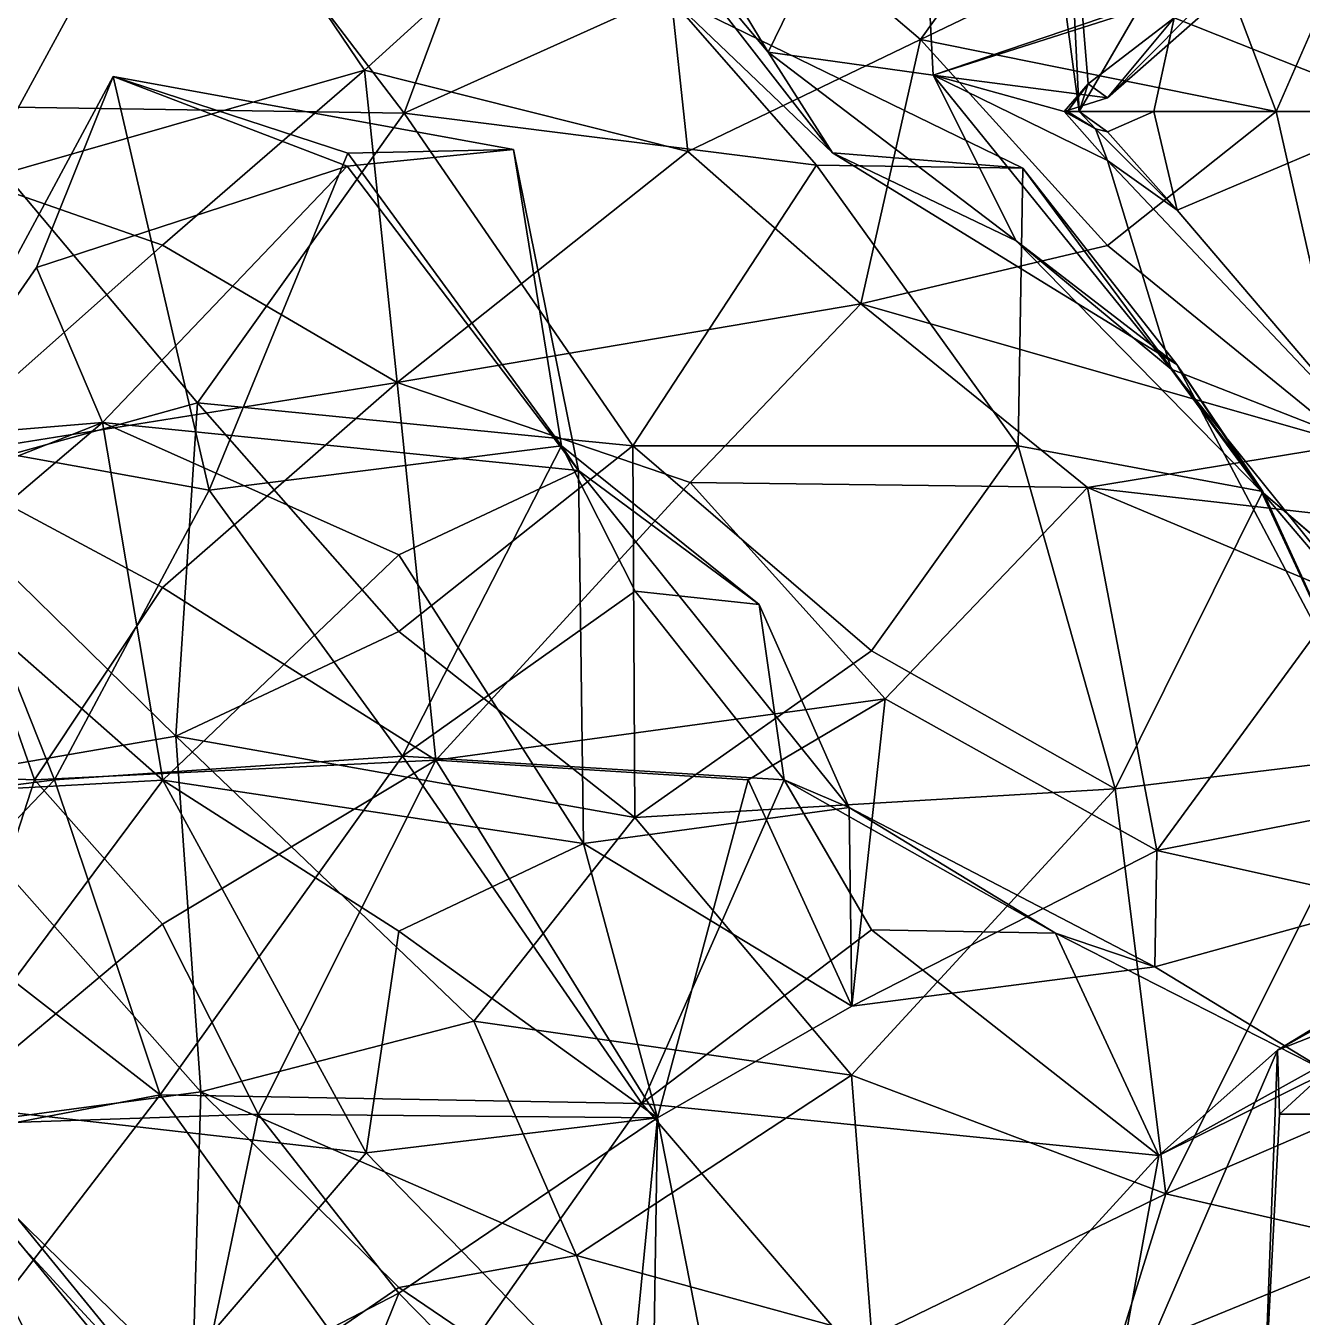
# Model space of a CAD drawing. Extents: x 290034 to 295698, y 4553723 to 4561693.
# Drawn here: x 294020.5 to 294088.5, y 4558913.9 to 4558982.8 of the extents above; entities that cross this region are included whole.
import ezdxf

# ---------------------------------------------------------------- set-up
doc = ezdxf.new("R2010")
doc.units = 0
doc.layers.add('Au_ppm_Pref_-_0_2', color=7, linetype='CONTINUOUS')

msp = doc.modelspace()

# ---------------------------------------------------------------- linework, layer by layer
at = {"layer": 'Au_ppm_Pref_-_0_2'}
for points in [[(294051.217, 4558996.01, 1823.373), (294060.062, 4558981.36, 1823.373), (294067.96, 4558997.53, 1824.49)], [(294060.062, 4558981.36, 1823.373), (294068.87, 4558980.141, 1827.957), (294067.96, 4558997.53, 1824.49)], [(294080.82, 4558984.206, 1824.129), (294067.96, 4558997.53, 1824.49), (294068.87, 4558980.141, 1827.957)], [(294027.109, 4558995.894, 1805.894), (294002.143, 4558995.396, 1803.203), (294016.343, 4558978.477, 1805.414)], [(294027.109, 4558995.894, 1805.894), (294016.343, 4558978.477, 1805.414), (294040.648, 4558978.107, 1806.652)], [(294047.324, 4558996.01, 1808.218), (294027.109, 4558995.894, 1805.894), (294040.648, 4558978.107, 1806.652)], [(294054.685, 4558984.44, 1810.218), (294047.324, 4558996.01, 1808.218), (294040.648, 4558978.107, 1806.652)], [(294060.062, 4558981.36, 1823.373), (294051.217, 4558996.01, 1823.373), (294049.854, 4558993.559, 1817.317)], [(294076.655, 4558978.192, 1835.966), (294074.887, 4558991.364, 1841.191), (294075.788, 4558996.01, 1840.067)], [(294076.655, 4558978.192, 1835.966), (294075.788, 4558996.01, 1840.067), (294077.126, 4558979.672, 1835.251)], [(294081.715, 4558983.203, 1835.251), (294077.126, 4558979.672, 1835.251), (294075.788, 4558996.01, 1840.067)], [(294028.911, 4558994.654, 1839.271), (294017.937, 4558974.5, 1839.602), (294020.01, 4558994.996, 1834.803)], [(294028.911, 4558994.654, 1839.271), (294038.542, 4558980.411, 1841.778), (294017.937, 4558974.5, 1839.602)], [(294053.823, 4558994.283, 1839.778), (294038.542, 4558980.411, 1841.778), (294028.911, 4558994.654, 1839.271)], [(294053.823, 4558994.283, 1839.778), (294055.787, 4558976.062, 1845.094), (294038.542, 4558980.411, 1841.778)], [(294068.189, 4558982.031, 1843.704), (294055.787, 4558976.062, 1845.094), (294053.823, 4558994.283, 1839.778)], [(294068.189, 4558982.031, 1843.704), (294053.823, 4558994.283, 1839.778), (294074.887, 4558991.364, 1841.191)], [(294078.172, 4558978.923, 1835.008), (294081.715, 4558983.203, 1835.251), (294093.139, 4558994.045, 1834.982)], [(294078.172, 4558978.923, 1835.008), (294093.139, 4558994.045, 1834.982), (294085.613, 4558985.487, 1829.312)], [(294081.715, 4558983.203, 1835.251), (294094.311, 4558978.192, 1839.522), (294093.139, 4558994.045, 1834.982)], [(294049.854, 4558993.559, 1817.317), (294063.502, 4558975.99, 1817.26), (294060.062, 4558981.36, 1823.373)], [(294049.854, 4558993.559, 1817.317), (294054.685, 4558984.44, 1810.218), (294063.502, 4558975.99, 1817.26)], [(294068.189, 4558982.031, 1843.704), (294074.887, 4558991.364, 1841.191), (294083.013, 4558989.164, 1841.191)], [(294076.655, 4558978.192, 1835.966), (294083.013, 4558989.164, 1841.191), (294074.887, 4558991.364, 1841.191)], [(294068.189, 4558982.031, 1843.704), (294083.013, 4558989.164, 1841.191), (294087.162, 4558978.192, 1842.892)], [(294076.655, 4558978.192, 1835.966), (294080.628, 4558978.192, 1836.409), (294083.013, 4558989.164, 1841.191)], [(294081.715, 4558983.203, 1835.251), (294083.013, 4558989.164, 1841.191), (294080.628, 4558978.192, 1836.409)], [(294090.771, 4558986.473, 1843.951), (294087.162, 4558978.192, 1842.892), (294083.013, 4558989.164, 1841.191)], [(294090.771, 4558986.473, 1843.951), (294095.343, 4558978.192, 1843.346), (294087.162, 4558978.192, 1842.892)], [(294078.172, 4558978.923, 1835.008), (294085.613, 4558985.487, 1829.312), (294068.87, 4558980.141, 1827.957)], [(294085.613, 4558985.487, 1829.312), (294080.82, 4558984.206, 1824.129), (294068.87, 4558980.141, 1827.957)], [(294054.685, 4558984.44, 1810.218), (294040.648, 4558978.107, 1806.652), (294062.647, 4558975.34, 1807.885)], [(294073.649, 4558975.175, 1811.967), (294063.502, 4558975.99, 1817.26), (294054.685, 4558984.44, 1810.218)], [(294073.649, 4558975.175, 1811.967), (294054.685, 4558984.44, 1810.218), (294062.647, 4558975.34, 1807.885)], [(294081.715, 4558983.203, 1835.251), (294078.172, 4558978.923, 1835.008), (294077.126, 4558979.672, 1835.251)], [(294081.715, 4558983.203, 1835.251), (294080.628, 4558978.192, 1836.409), (294094.311, 4558978.192, 1839.522)], [(294068.189, 4558982.031, 1843.704), (294065.004, 4558967.939, 1847.952), (294055.787, 4558976.062, 1845.094)], [(294065.004, 4558967.939, 1847.952), (294068.189, 4558982.031, 1843.704), (294078.172, 4558971.061, 1844.753)], [(294087.162, 4558978.192, 1842.892), (294078.172, 4558971.061, 1844.753), (294068.189, 4558982.031, 1843.704)], [(294060.062, 4558981.36, 1823.373), (294073.301, 4558971.303, 1823.373), (294068.87, 4558980.141, 1827.957)], [(294073.301, 4558971.303, 1823.373), (294060.062, 4558981.36, 1823.373), (294063.502, 4558975.99, 1817.26)], [(294017.937, 4558974.5, 1839.602), (294038.542, 4558980.411, 1841.778), (294027.775, 4558971.079, 1844.759)], [(294040.287, 4558963.743, 1848.345), (294027.775, 4558971.079, 1844.759), (294038.542, 4558980.411, 1841.778)], [(294040.287, 4558963.743, 1848.345), (294038.542, 4558980.411, 1841.778), (294055.787, 4558976.062, 1845.094)], [(294025.141, 4558980.075, 1871.192), (294030.259, 4558958.012, 1874.868), (294014.749, 4558960.806, 1870.928)], [(294025.141, 4558980.075, 1871.192), (294014.749, 4558960.806, 1870.928), (294021.055, 4558969.879, 1864.948)], [(294037.622, 4558975.292, 1866.109), (294025.141, 4558980.075, 1871.192), (294021.055, 4558969.879, 1864.948)], [(294037.661, 4558975.971, 1874.807), (294030.259, 4558958.012, 1874.868), (294025.141, 4558980.075, 1871.192)], [(294037.661, 4558975.971, 1874.807), (294025.141, 4558980.075, 1871.192), (294046.482, 4558976.166, 1870.887)], [(294037.622, 4558975.292, 1866.109), (294046.482, 4558976.166, 1870.887), (294025.141, 4558980.075, 1871.192)], [(294078.172, 4558978.923, 1835.008), (294068.87, 4558980.141, 1827.957), (294075.849, 4558978.192, 1834.156)], [(294078.172, 4558975.588, 1834.383), (294075.849, 4558978.192, 1834.156), (294068.87, 4558980.141, 1827.957)], [(294078.172, 4558975.588, 1834.383), (294068.87, 4558980.141, 1827.957), (294081.556, 4558964.456, 1828.476)], [(294073.301, 4558971.303, 1823.373), (294081.556, 4558964.456, 1828.476), (294068.87, 4558980.141, 1827.957)], [(294077.126, 4558979.672, 1835.251), (294078.172, 4558978.923, 1835.008), (294075.849, 4558978.192, 1834.156)], [(294077.126, 4558979.672, 1835.251), (294075.849, 4558978.192, 1834.156), (294076.023, 4558978.192, 1835.251)], [(294076.023, 4558978.192, 1835.251), (294076.655, 4558978.192, 1835.966), (294077.126, 4558979.672, 1835.251)], [(294016.343, 4558978.477, 1805.414), (294014.583, 4558958.502, 1810.076), (294029.644, 4558962.659, 1807.197)], [(294040.648, 4558978.107, 1806.652), (294016.343, 4558978.477, 1805.414), (294029.644, 4558962.659, 1807.197)], [(294076.023, 4558978.192, 1835.251), (294075.849, 4558978.192, 1834.156), (294077.524, 4558977.276, 1835.251)], [(294077.524, 4558977.276, 1835.251), (294075.849, 4558978.192, 1834.156), (294078.172, 4558975.588, 1834.383)], [(294077.524, 4558977.276, 1835.251), (294076.655, 4558978.192, 1835.966), (294076.023, 4558978.192, 1835.251)], [(294077.524, 4558977.276, 1835.251), (294078.172, 4558977.107, 1835.613), (294076.655, 4558978.192, 1835.966)], [(294078.172, 4558977.107, 1835.613), (294080.628, 4558978.192, 1836.409), (294076.655, 4558978.192, 1835.966)], [(294081.888, 4558972.937, 1835.251), (294080.628, 4558978.192, 1836.409), (294078.172, 4558977.107, 1835.613)], [(294091.183, 4558960.47, 1847.1), (294078.172, 4558971.061, 1844.753), (294087.162, 4558978.192, 1842.892)], [(294081.888, 4558972.937, 1835.251), (294094.311, 4558978.192, 1839.522), (294080.628, 4558978.192, 1836.409)], [(294081.888, 4558972.937, 1835.251), (294092.905, 4558960.01, 1835.798), (294094.311, 4558978.192, 1839.522)], [(294087.162, 4558978.192, 1842.892), (294095.343, 4558978.192, 1843.346), (294091.183, 4558960.47, 1847.1)], [(294040.648, 4558978.107, 1806.652), (294029.644, 4558962.659, 1807.197), (294052.858, 4558960.378, 1806.824)], [(294062.647, 4558975.34, 1807.885), (294040.648, 4558978.107, 1806.652), (294052.858, 4558960.378, 1806.824)], [(294081.888, 4558972.937, 1835.251), (294078.172, 4558977.107, 1835.613), (294077.524, 4558977.276, 1835.251)], [(294077.524, 4558977.276, 1835.251), (294078.172, 4558975.588, 1834.383), (294081.888, 4558972.937, 1835.251)], [(294037.622, 4558975.292, 1866.109), (294049.95, 4558959.059, 1865.561), (294046.482, 4558976.166, 1870.887)], [(294037.661, 4558975.971, 1874.807), (294046.482, 4558976.166, 1870.887), (294049.04, 4558960.374, 1872.328)], [(294049.04, 4558960.374, 1872.328), (294046.482, 4558976.166, 1870.887), (294049.95, 4558959.059, 1865.561)], [(294037.661, 4558975.971, 1874.807), (294049.04, 4558960.374, 1872.328), (294030.259, 4558958.012, 1874.868)], [(294065.004, 4558967.939, 1847.952), (294040.287, 4558963.743, 1848.345), (294055.787, 4558976.062, 1845.094)], [(294073.649, 4558975.175, 1811.967), (294081.867, 4558964.706, 1818.387), (294063.502, 4558975.99, 1817.26)], [(294063.502, 4558975.99, 1817.26), (294081.867, 4558964.706, 1818.387), (294073.301, 4558971.303, 1823.373)], [(294078.172, 4558975.588, 1834.383), (294081.556, 4558964.456, 1828.476), (294092.905, 4558960.01, 1835.798)], [(294078.172, 4558975.588, 1834.383), (294092.905, 4558960.01, 1835.798), (294081.888, 4558972.937, 1835.251)], [(294037.622, 4558975.292, 1866.109), (294021.055, 4558969.879, 1864.948), (294024.566, 4558961.613, 1863.338)], [(294037.622, 4558975.292, 1866.109), (294024.566, 4558961.613, 1863.338), (294049.95, 4558959.059, 1865.561)], [(294062.647, 4558975.34, 1807.885), (294052.858, 4558960.378, 1806.824), (294073.403, 4558960.374, 1807.803)], [(294073.649, 4558975.175, 1811.967), (294062.647, 4558975.34, 1807.885), (294073.403, 4558960.374, 1807.803)], [(294073.649, 4558975.175, 1811.967), (294073.403, 4558960.374, 1807.803), (294086.443, 4558957.942, 1812.938)], [(294073.649, 4558975.175, 1811.967), (294086.443, 4558957.942, 1812.938), (294081.867, 4558964.706, 1818.387)], [(294014.93, 4558959.69, 1846.886), (294017.937, 4558974.5, 1839.602), (294027.775, 4558971.079, 1844.759)], [(294081.556, 4558964.456, 1828.476), (294073.301, 4558971.303, 1823.373), (294086.364, 4558957.951, 1823.953)], [(294073.301, 4558971.303, 1823.373), (294081.867, 4558964.706, 1818.387), (294086.364, 4558957.951, 1823.953)], [(294027.775, 4558971.079, 1844.759), (294040.287, 4558963.743, 1848.345), (294014.93, 4558959.69, 1846.886)], [(294065.004, 4558967.939, 1847.952), (294078.172, 4558971.061, 1844.753), (294091.183, 4558960.47, 1847.1)], [(294021.055, 4558969.879, 1864.948), (294014.749, 4558960.806, 1870.928), (294024.566, 4558961.613, 1863.338)], [(294055.903, 4558958.423, 1851.038), (294040.287, 4558963.743, 1848.345), (294065.004, 4558967.939, 1847.952)], [(294055.903, 4558958.423, 1851.038), (294065.004, 4558967.939, 1847.952), (294077.094, 4558958.156, 1851.821)], [(294077.094, 4558958.156, 1851.821), (294065.004, 4558967.939, 1847.952), (294091.183, 4558960.47, 1847.1)], [(294094.712, 4558948.129, 1829.312), (294092.905, 4558960.01, 1835.798), (294081.556, 4558964.456, 1828.476)], [(294086.364, 4558957.951, 1823.953), (294094.712, 4558948.129, 1829.312), (294081.556, 4558964.456, 1828.476)], [(294086.364, 4558957.951, 1823.953), (294081.867, 4558964.706, 1818.387), (294092.911, 4558943.83, 1816.849)], [(294092.911, 4558943.83, 1816.849), (294081.867, 4558964.706, 1818.387), (294086.443, 4558957.942, 1812.938)], [(294040.287, 4558963.743, 1848.345), (294027.775, 4558952.826, 1850.553), (294014.93, 4558959.69, 1846.886)], [(294042.341, 4558943.618, 1851.79), (294027.775, 4558952.826, 1850.553), (294040.287, 4558963.743, 1848.345)], [(294040.287, 4558963.743, 1848.345), (294055.903, 4558958.423, 1851.038), (294042.341, 4558943.618, 1851.79)], [(294029.644, 4558962.659, 1807.197), (294014.583, 4558958.502, 1810.076), (294028.487, 4558944.891, 1811.782)], [(294028.487, 4558944.891, 1811.782), (294040.375, 4558950.478, 1808.195), (294029.644, 4558962.659, 1807.197)], [(294029.644, 4558962.659, 1807.197), (294040.375, 4558950.478, 1808.195), (294052.858, 4558960.378, 1806.824)], [(294014.749, 4558960.806, 1870.928), (294006.696, 4558954.549, 1864.948), (294024.566, 4558961.613, 1863.338)], [(294015.176, 4558953.627, 1861.258), (294024.566, 4558961.613, 1863.338), (294006.696, 4558954.549, 1864.948)], [(294027.779, 4558942.537, 1859.025), (294024.566, 4558961.613, 1863.338), (294015.176, 4558953.627, 1861.258)], [(294040.375, 4558954.554, 1860.949), (294024.566, 4558961.613, 1863.338), (294027.779, 4558942.537, 1859.025)], [(294049.95, 4558959.059, 1865.561), (294024.566, 4558961.613, 1863.338), (294040.375, 4558954.554, 1860.949)], [(294006.871, 4558940.602, 1869.994), (294014.749, 4558960.806, 1870.928), (294022.013, 4558942.556, 1873.604)], [(294022.013, 4558942.556, 1873.604), (294014.749, 4558960.806, 1870.928), (294030.259, 4558958.012, 1874.868)], [(294040.567, 4558943.833, 1874.838), (294030.259, 4558958.012, 1874.868), (294049.04, 4558960.374, 1872.328)], [(294040.375, 4558950.478, 1808.195), (294052.959, 4558940.552, 1808.98), (294052.858, 4558960.378, 1806.824)], [(294040.567, 4558943.833, 1874.838), (294049.04, 4558960.374, 1872.328), (294052.974, 4558952.624, 1874.243)], [(294052.974, 4558952.624, 1874.243), (294049.04, 4558960.374, 1872.328), (294059.59, 4558951.913, 1870.887)], [(294059.59, 4558951.913, 1870.887), (294049.04, 4558960.374, 1872.328), (294049.95, 4558959.059, 1865.561)], [(294052.959, 4558940.552, 1808.98), (294065.573, 4558949.435, 1807.848), (294052.858, 4558960.378, 1806.824)], [(294073.403, 4558960.374, 1807.803), (294052.858, 4558960.378, 1806.824), (294065.573, 4558949.435, 1807.848)], [(294065.573, 4558949.435, 1807.848), (294078.578, 4558942.085, 1810.899), (294073.403, 4558960.374, 1807.803)], [(294086.443, 4558957.942, 1812.938), (294073.403, 4558960.374, 1807.803), (294078.578, 4558942.085, 1810.899)], [(294077.094, 4558958.156, 1851.821), (294091.183, 4558960.47, 1847.1), (294099.96, 4558955.551, 1853.069)], [(294014.93, 4558959.69, 1846.886), (294020.951, 4558942.556, 1850.347), (294004.023, 4558943.22, 1849.238)], [(294014.93, 4558959.69, 1846.886), (294027.775, 4558952.826, 1850.553), (294020.951, 4558942.556, 1850.347)], [(294049.95, 4558959.059, 1865.561), (294040.375, 4558954.554, 1860.949), (294050.227, 4558939.172, 1859.624)], [(294049.95, 4558959.059, 1865.561), (294064.394, 4558941.085, 1865.414), (294059.59, 4558951.913, 1870.887)], [(294049.95, 4558959.059, 1865.561), (294050.227, 4558939.172, 1859.624), (294064.394, 4558941.085, 1865.414)], [(294028.487, 4558944.891, 1811.782), (294014.583, 4558958.502, 1810.076), (294015.062, 4558942.574, 1817.454)], [(294042.341, 4558943.618, 1851.79), (294055.903, 4558958.423, 1851.038), (294066.316, 4558946.881, 1853.717)], [(294077.094, 4558958.156, 1851.821), (294066.316, 4558946.881, 1853.717), (294055.903, 4558958.423, 1851.038)], [(294030.259, 4558958.012, 1874.868), (294040.567, 4558943.833, 1874.838), (294022.013, 4558942.556, 1873.604)], [(294080.797, 4558938.79, 1857.628), (294066.316, 4558946.881, 1853.717), (294077.094, 4558958.156, 1851.821)], [(294077.094, 4558958.156, 1851.821), (294090.771, 4558952.403, 1856.352), (294080.797, 4558938.79, 1857.628)], [(294077.094, 4558958.156, 1851.821), (294099.96, 4558955.551, 1853.069), (294090.771, 4558952.403, 1856.352)], [(294092.911, 4558943.83, 1816.849), (294086.443, 4558957.942, 1812.938), (294078.578, 4558942.085, 1810.899)], [(294086.364, 4558957.951, 1823.953), (294101.833, 4558944.732, 1823.373), (294103.371, 4558943.366, 1823.643)], [(294086.364, 4558957.951, 1823.953), (294103.371, 4558943.366, 1823.643), (294094.712, 4558948.129, 1829.312)], [(294101.833, 4558944.732, 1823.373), (294086.364, 4558957.951, 1823.953), (294092.911, 4558943.83, 1816.849)], [(294040.375, 4558954.554, 1860.949), (294027.779, 4558942.537, 1859.025), (294050.227, 4558939.172, 1859.624)], [(294027.779, 4558942.537, 1859.025), (294015.176, 4558953.627, 1861.258), (294001.823, 4558941.117, 1858.934)], [(294042.341, 4558943.618, 1851.79), (294020.951, 4558942.556, 1850.347), (294027.775, 4558952.826, 1850.553)], [(294052.974, 4558952.624, 1874.243), (294060.925, 4558942.556, 1872.126), (294040.567, 4558943.833, 1874.838)], [(294052.974, 4558952.624, 1874.243), (294059.59, 4558951.913, 1870.887), (294060.925, 4558942.556, 1872.126)], [(294080.797, 4558938.79, 1857.628), (294090.771, 4558952.403, 1856.352), (294103.719, 4558943.269, 1859.363)], [(294060.925, 4558942.556, 1872.126), (294059.59, 4558951.913, 1870.887), (294064.394, 4558941.085, 1865.414)], [(294028.487, 4558944.891, 1811.782), (294052.959, 4558940.552, 1808.98), (294040.375, 4558950.478, 1808.195)], [(294078.578, 4558942.085, 1810.899), (294065.573, 4558949.435, 1807.848), (294052.959, 4558940.552, 1808.98)], [(294042.341, 4558943.618, 1851.79), (294066.316, 4558946.881, 1853.717), (294058.997, 4558942.556, 1856.169)], [(294058.997, 4558942.556, 1856.169), (294066.316, 4558946.881, 1853.717), (294064.536, 4558930.5, 1859.902)], [(294080.797, 4558938.79, 1857.628), (294064.536, 4558930.5, 1859.902), (294066.316, 4558946.881, 1853.717)], [(294028.487, 4558944.891, 1811.782), (294015.062, 4558942.574, 1817.454), (294029.809, 4558925.923, 1817.9)], [(294028.487, 4558944.891, 1811.782), (294044.367, 4558929.692, 1813.063), (294052.959, 4558940.552, 1808.98)], [(294028.487, 4558944.891, 1811.782), (294029.809, 4558925.923, 1817.9), (294044.367, 4558929.692, 1813.063)], [(294027.646, 4558925.759, 1875.353), (294022.013, 4558942.556, 1873.604), (294040.567, 4558943.833, 1874.838)], [(294053.332, 4558925.312, 1874.611), (294027.646, 4558925.759, 1875.353), (294040.567, 4558943.833, 1874.838)], [(294053.332, 4558925.312, 1874.611), (294040.567, 4558943.833, 1874.838), (294060.925, 4558942.556, 1872.126)], [(294092.911, 4558943.83, 1816.849), (294078.578, 4558942.085, 1810.899), (294081.273, 4558920.481, 1815.972)], [(294096.422, 4558927.022, 1818.205), (294092.911, 4558943.83, 1816.849), (294081.273, 4558920.481, 1815.972)], [(294020.951, 4558942.556, 1850.347), (294014.962, 4558924.128, 1847.209), (294004.023, 4558943.22, 1849.238)], [(294042.341, 4558943.618, 1851.79), (294027.775, 4558934.874, 1849.691), (294020.951, 4558942.556, 1850.347)], [(294042.341, 4558943.618, 1851.79), (294032.865, 4558924.738, 1850.67), (294027.775, 4558934.874, 1849.691)], [(294054.161, 4558924.544, 1853.23), (294032.865, 4558924.738, 1850.67), (294042.341, 4558943.618, 1851.79)], [(294054.161, 4558924.544, 1853.23), (294042.341, 4558943.618, 1851.79), (294058.997, 4558942.556, 1856.169)], [(294080.797, 4558938.79, 1857.628), (294103.719, 4558943.269, 1859.363), (294093.171, 4558936.035, 1863.905)], [(294027.779, 4558942.537, 1859.025), (294001.823, 4558941.117, 1858.934), (294014.975, 4558925.351, 1856.507)], [(294022.013, 4558942.556, 1873.604), (294015.176, 4558935.436, 1874.453), (294006.871, 4558940.602, 1869.994)], [(294015.062, 4558942.574, 1817.454), (294014.543, 4558923.878, 1823.021), (294029.809, 4558925.923, 1817.9)], [(294020.951, 4558942.556, 1850.347), (294027.775, 4558934.874, 1849.691), (294014.962, 4558924.128, 1847.209)], [(294014.975, 4558925.351, 1856.507), (294038.625, 4558922.68, 1857.498), (294027.779, 4558942.537, 1859.025)], [(294027.646, 4558925.759, 1875.353), (294015.176, 4558935.436, 1874.453), (294022.013, 4558942.556, 1873.604)], [(294050.227, 4558939.172, 1859.624), (294027.779, 4558942.537, 1859.025), (294040.375, 4558934.485, 1855.76)], [(294027.779, 4558942.537, 1859.025), (294038.625, 4558922.68, 1857.498), (294040.375, 4558934.485, 1855.76)], [(294060.925, 4558942.556, 1872.126), (294065.573, 4558934.572, 1874.165), (294053.332, 4558925.312, 1874.611)], [(294054.161, 4558924.544, 1853.23), (294058.997, 4558942.556, 1856.169), (294064.536, 4558930.5, 1859.902)], [(294075.383, 4558934.391, 1869.48), (294065.573, 4558934.572, 1874.165), (294060.925, 4558942.556, 1872.126)], [(294075.383, 4558934.391, 1869.48), (294060.925, 4558942.556, 1872.126), (294064.394, 4558941.085, 1865.414)], [(294064.509, 4558926.819, 1812.594), (294078.578, 4558942.085, 1810.899), (294052.959, 4558940.552, 1808.98)], [(294064.509, 4558926.819, 1812.594), (294081.273, 4558920.481, 1815.972), (294078.578, 4558942.085, 1810.899)], [(294050.227, 4558939.172, 1859.624), (294064.536, 4558930.5, 1859.902), (294064.394, 4558941.085, 1865.414)], [(294075.383, 4558934.391, 1869.48), (294064.394, 4558941.085, 1865.414), (294080.697, 4558932.593, 1863.52)], [(294064.394, 4558941.085, 1865.414), (294064.536, 4558930.5, 1859.902), (294080.697, 4558932.593, 1863.52)], [(294064.509, 4558926.819, 1812.594), (294052.959, 4558940.552, 1808.98), (294044.367, 4558929.692, 1813.063)], [(294054.161, 4558924.544, 1853.23), (294050.227, 4558939.172, 1859.624), (294040.375, 4558934.485, 1855.76)], [(294054.161, 4558924.544, 1853.23), (294064.536, 4558930.5, 1859.902), (294050.227, 4558939.172, 1859.624)], [(294064.536, 4558930.5, 1859.902), (294080.797, 4558938.79, 1857.628), (294080.697, 4558932.593, 1863.52)], [(294080.797, 4558938.79, 1857.628), (294093.171, 4558936.035, 1863.905), (294080.697, 4558932.593, 1863.52)], [(294087.221, 4558928.14, 1883.25), (294100.31, 4558933.308, 1875.413), (294102.53, 4558937.464, 1882.696)], [(294097.062, 4558933.66, 1888.705), (294087.221, 4558928.14, 1883.25), (294102.53, 4558937.464, 1882.696)], [(294089.897, 4558926.995, 1871.328), (294080.697, 4558932.593, 1863.52), (294093.171, 4558936.035, 1863.905)], [(294005.373, 4558921.494, 1874.427), (294015.176, 4558935.436, 1874.453), (294027.646, 4558925.759, 1875.353)], [(294032.865, 4558924.738, 1850.67), (294014.962, 4558924.128, 1847.209), (294027.775, 4558934.874, 1849.691)], [(294054.161, 4558924.544, 1853.23), (294040.375, 4558934.485, 1855.76), (294038.625, 4558922.68, 1857.498)], [(294080.902, 4558922.523, 1876.646), (294053.332, 4558925.312, 1874.611), (294065.573, 4558934.572, 1874.165)], [(294075.383, 4558934.391, 1869.48), (294080.902, 4558922.523, 1876.646), (294065.573, 4558934.572, 1874.165)], [(294075.383, 4558934.391, 1869.48), (294089.897, 4558926.995, 1871.328), (294080.902, 4558922.523, 1876.646)], [(294075.383, 4558934.391, 1869.48), (294080.697, 4558932.593, 1863.52), (294089.897, 4558926.995, 1871.328)], [(294087.34, 4558924.738, 1888.705), (294087.221, 4558928.14, 1883.25), (294097.062, 4558933.66, 1888.705)], [(294095.551, 4558924.738, 1892.392), (294087.34, 4558924.738, 1888.705), (294097.062, 4558933.66, 1888.705)], [(294080.902, 4558922.523, 1876.646), (294100.31, 4558933.308, 1875.413), (294087.221, 4558928.14, 1883.25)], [(294080.902, 4558922.523, 1876.646), (294089.897, 4558926.995, 1871.328), (294100.31, 4558933.308, 1875.413)], [(294029.809, 4558925.923, 1817.9), (294049.849, 4558917.196, 1816.392), (294044.367, 4558929.692, 1813.063)], [(294064.509, 4558926.819, 1812.594), (294044.367, 4558929.692, 1813.063), (294049.849, 4558917.196, 1816.392)], [(294078.037, 4558906.914, 1882.768), (294087.221, 4558928.14, 1883.25), (294086.509, 4558908.691, 1890.172)], [(294087.221, 4558928.14, 1883.25), (294078.037, 4558906.914, 1882.768), (294080.902, 4558922.523, 1876.646)], [(294087.221, 4558928.14, 1883.25), (294087.34, 4558924.738, 1888.705), (294086.509, 4558908.691, 1890.172)], [(294064.509, 4558926.819, 1812.594), (294049.849, 4558917.196, 1816.392), (294065.592, 4558912.872, 1817.863)], [(294065.592, 4558912.872, 1817.863), (294081.273, 4558920.481, 1815.972), (294064.509, 4558926.819, 1812.594)], [(294081.273, 4558920.481, 1815.972), (294093.129, 4558917.775, 1822.163), (294096.422, 4558927.022, 1818.205)], [(294029.809, 4558925.923, 1817.9), (294014.543, 4558923.878, 1823.021), (294029.299, 4558907.903, 1823.706)], [(294029.809, 4558925.923, 1817.9), (294029.299, 4558907.903, 1823.706), (294040.375, 4558915.497, 1820.292)], [(294029.809, 4558925.923, 1817.9), (294040.375, 4558915.497, 1820.292), (294049.849, 4558917.196, 1816.392)], [(294012.464, 4558906.003, 1876.232), (294005.373, 4558921.494, 1874.427), (294027.646, 4558925.759, 1875.353)], [(294012.464, 4558906.003, 1876.232), (294027.646, 4558925.759, 1875.353), (294040.776, 4558907.52, 1876.17)], [(294027.646, 4558909.866, 1856.245), (294014.975, 4558925.351, 1856.507), (294013.203, 4558904.561, 1854.786)], [(294038.625, 4558922.68, 1857.498), (294014.975, 4558925.351, 1856.507), (294027.646, 4558909.866, 1856.245)], [(294040.776, 4558907.52, 1876.17), (294027.646, 4558925.759, 1875.353), (294053.332, 4558925.312, 1874.611)], [(294067.889, 4558908.295, 1875.388), (294040.776, 4558907.52, 1876.17), (294053.332, 4558925.312, 1874.611)], [(294067.889, 4558908.295, 1875.388), (294053.332, 4558925.312, 1874.611), (294080.902, 4558922.523, 1876.646)], [(294032.865, 4558924.738, 1850.67), (294029.731, 4558909.686, 1847.13), (294014.962, 4558924.128, 1847.209)], [(294029.731, 4558909.686, 1847.13), (294032.865, 4558924.738, 1850.67), (294040.375, 4558915.197, 1850.31)], [(294054.161, 4558924.544, 1853.23), (294040.375, 4558915.197, 1850.31), (294032.865, 4558924.738, 1850.67)], [(294054.161, 4558924.544, 1853.23), (294038.625, 4558922.68, 1857.498), (294052.581, 4558908.323, 1857.62)], [(294054.161, 4558924.544, 1853.23), (294053.808, 4558901.495, 1848.545), (294040.375, 4558915.197, 1850.31)], [(294054.161, 4558924.544, 1853.23), (294052.581, 4558908.323, 1857.62), (294057.638, 4558906.92, 1853.069)], [(294054.161, 4558924.544, 1853.23), (294057.638, 4558906.92, 1853.069), (294053.808, 4558901.495, 1848.545)], [(294086.509, 4558908.691, 1890.172), (294095.551, 4558924.738, 1892.392), (294102.314, 4558908.783, 1892.615)], [(294095.551, 4558924.738, 1892.392), (294086.509, 4558908.691, 1890.172), (294087.34, 4558924.738, 1888.705)], [(294023.538, 4558906.92, 1845.132), (294002.463, 4558905.68, 1847.209), (294014.962, 4558924.128, 1847.209)], [(294014.543, 4558923.878, 1823.021), (294018.799, 4558910.743, 1830.808), (294029.299, 4558907.903, 1823.706)], [(294029.731, 4558909.686, 1847.13), (294027.775, 4558908.584, 1846.575), (294014.962, 4558924.128, 1847.209)], [(294014.962, 4558924.128, 1847.209), (294027.775, 4558908.584, 1846.575), (294023.538, 4558906.92, 1845.132)], [(294052.581, 4558908.323, 1857.62), (294038.625, 4558922.68, 1857.498), (294027.646, 4558909.866, 1856.245)], [(294067.889, 4558908.295, 1875.388), (294080.902, 4558922.523, 1876.646), (294078.037, 4558906.914, 1882.768)], [(294078.569, 4558911.815, 1823.08), (294081.273, 4558920.481, 1815.972), (294065.592, 4558912.872, 1817.863)], [(294078.569, 4558911.815, 1823.08), (294093.129, 4558917.775, 1822.163), (294081.273, 4558920.481, 1815.972)], [(294093.129, 4558917.775, 1822.163), (294078.569, 4558911.815, 1823.08), (294090.933, 4558909.93, 1829.859)], [(294040.375, 4558915.497, 1820.292), (294053.792, 4558906.373, 1823.18), (294049.849, 4558917.196, 1816.392)], [(294049.849, 4558917.196, 1816.392), (294053.792, 4558906.373, 1823.18), (294065.592, 4558912.872, 1817.863)], [(294029.299, 4558907.903, 1823.706), (294053.792, 4558906.373, 1823.18), (294040.375, 4558915.497, 1820.292)], [(294040.375, 4558915.197, 1850.31), (294037.022, 4558906.92, 1847.13), (294029.731, 4558909.686, 1847.13)], [(294040.375, 4558915.197, 1850.31), (294053.808, 4558901.495, 1848.545), (294037.022, 4558906.92, 1847.13)]]:
    msp.add_3dface(points, dxfattribs=at)

doc.saveas('drawing.dxf')
